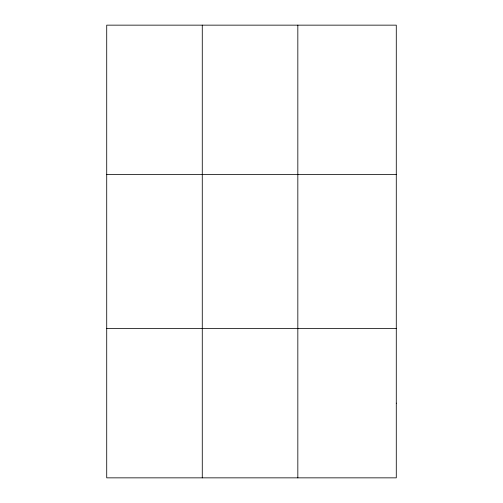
<?xml version="1.0" encoding="UTF-8"?>
<svg xmlns="http://www.w3.org/2000/svg" width="503" height="503" viewBox="0 0 503 503"><rect width="100%" height="100%" fill="white"/><g stroke="black" fill="none" stroke-linecap="round" stroke-linejoin="round"><path stroke-width="0.75" d="M202.275 25.15L202.275 477.85M297.833 25.15L297.833 477.85M106.718 174.541L396.282 174.541M106.718 328.459L396.282 328.459M396.282 403.155L396.282 477.85L106.718 477.85L106.718 25.15L396.282 25.15L396.282 403.155"/></g></svg>
